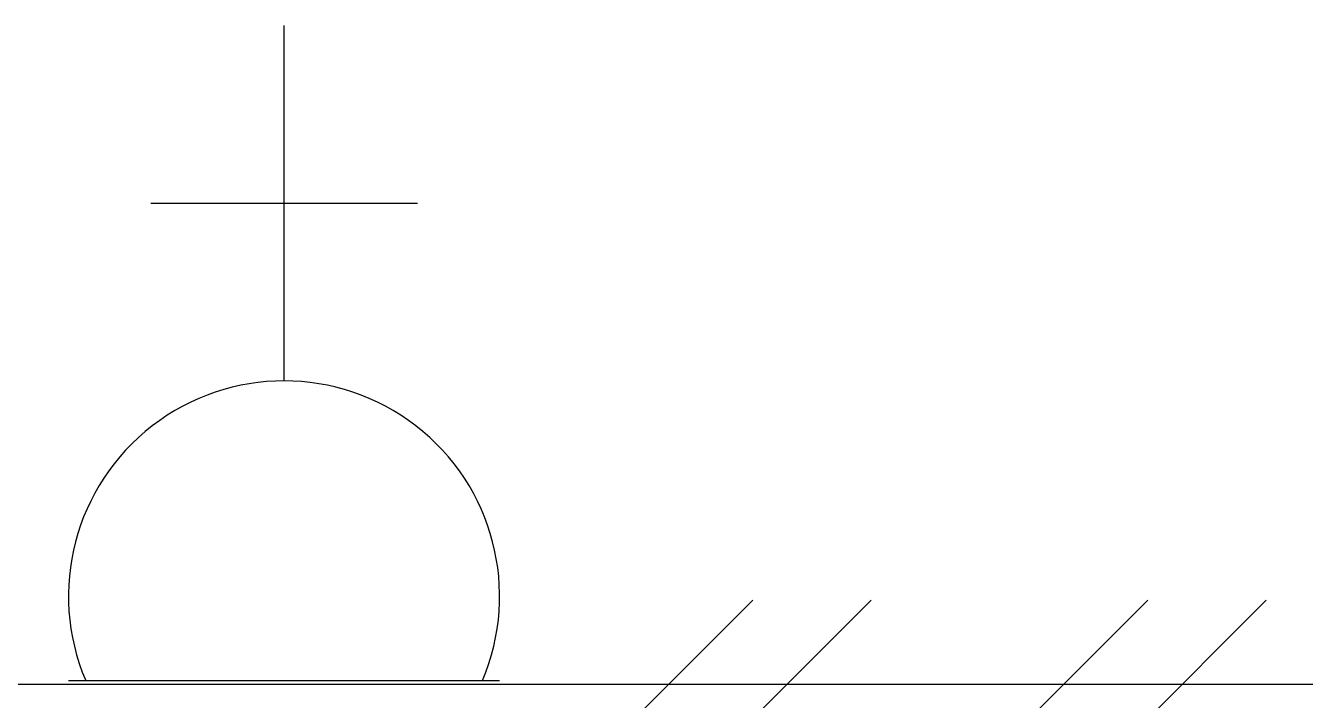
# Model space of a CAD drawing. Header units: inches. Extents: x -106706990 to 300603, y -86718466 to 1728185.
# Drawn here: x 27915 to 28725, y 24544 to 24972 of the extents above; entities that cross this region are included whole.
import ezdxf

# ---------------------------------------------------------------- set-up
doc = ezdxf.new("R2010")
doc.units = ezdxf.units.IN
doc.header["$MEASUREMENT"] = 0
doc.linetypes.add('HIDDEN', pattern=[0.375, 0.25, -0.125])
for name, color, linetype in [('A-WALL', 1, 'Continuous'), ('A-WLH', 7, 'Continuous'), ('ELECT', 6, 'Continuous')]:
    doc.layers.add(name, color=color, linetype=linetype)

# ---------------------------------------------------------------- blocks, each defined once
blk = doc.blocks.new('A$C52B244CD')
at = {"layer": 'A-WLH', "color": 8}
for p, q in [((0, 0), (250, 250)), ((75, 0), (325, 250)), ((250, 0), (500, 250)), ((325, 0), (575, 250))]:
    blk.add_line(p, q, dxfattribs=at)
blk = doc.blocks.new('SOCKET')
at = {"layer": 'ELECT', "color": 6}
for p, q in [((15248.7, 25891.39), (15248.7, 26116.39)), ((15164.32, 26003.89), (15333.07, 26003.89)), ((15112.29, 25701.64), (15385.1, 25701.64))]:
    blk.add_line(p, q, dxfattribs=at)
blk.add_arc((15248.7, 25754.99), 136.41, 336.97635, 203.02365, dxfattribs=at)

msp = doc.modelspace()

# ---------------------------------------------------------------- linework, layer by layer
at = {"layer": 'A-WALL', "color": 8, "linetype": 'Continuous', "ltscale": 900}
msp.add_line((27388.78, 24554.44), (29788.78, 24554.44), dxfattribs=at)

# ---------------------------------------------------------------- block references
at = {"layer": 'A-WLH', "color": 8}
msp.add_blockref('A$C52B244CD', (28124.87, 24357.74), dxfattribs=at)
at = {"layer": 'ELECT', "color": 7, "linetype": 'HIDDEN'}
msp.add_blockref('SOCKET', (12829.6, -1144.82), dxfattribs=at)

doc.saveas('drawing.dxf')
